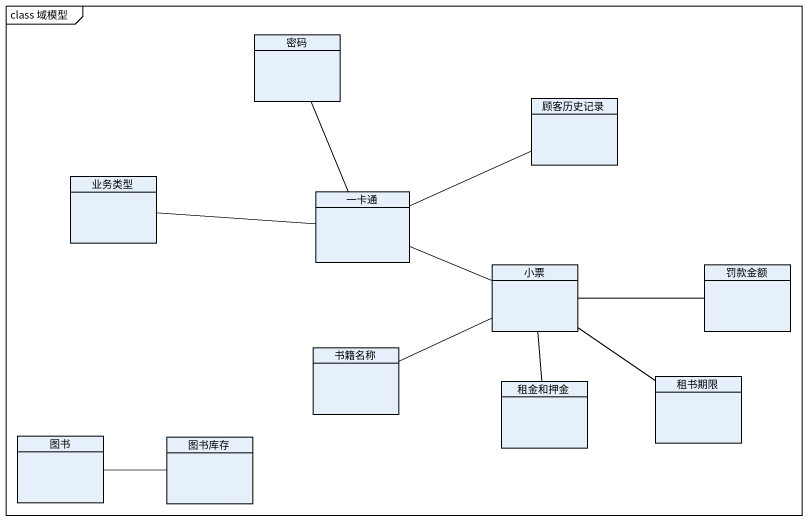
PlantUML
@startuml
mainframe class 域模型
hide circle
hide empty members
class 密码
class 顾客历史记录
class 业务类型
class 一卡通
class 小票
class 罚款金额
class 书籍名称
class 租金和押金
class 租书期限
class 图书
class 图书库存
一卡通 -up- 密码
一卡通 -right- 顾客历史记录
一卡通 -left- 业务类型
小票 -left- 一卡通
小票 -right- 罚款金额
小票 -left- 书籍名称
小票 -- 租金和押金
小票 -- 租书期限
图书 -right- 图书库存
@enduml
